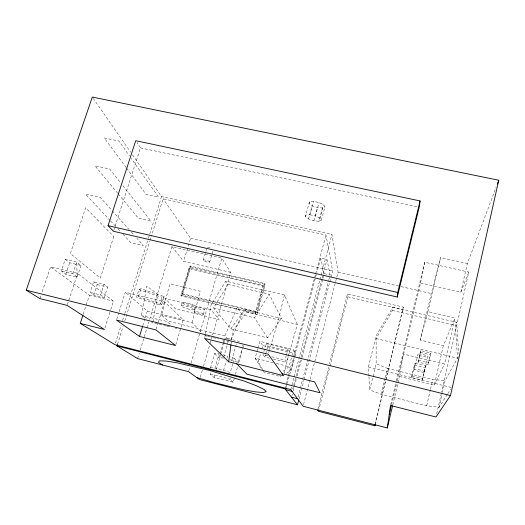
<?xml version="1.0" encoding="UTF-8"?>
<svg xmlns="http://www.w3.org/2000/svg" width="525" height="525" viewBox="0 0 525 525"><rect width="100%" height="100%" fill="white"/><g stroke="black" fill="none" stroke-linecap="round" stroke-linejoin="round"><path stroke-width="0.39" stroke-dasharray="2.62 1.97" d="M234.34 378.361L233.238 382.279L214.095 377.37L210.466 374.509L210.479 372.074M210.505 367.986L214.567 353.45L219.076 353.83L214.994 368.064L210.505 367.572M233.238 382.279L230.022 379.523L230.081 377.495M447.405 394.321L439.064 407.321L426.694 405.74L381.091 394.268L369.731 389.904L376.143 363.746L376.123 338.566L392.431 310.472L392.687 307.381L456.612 322.337L458.699 353.338M231.026 344.046L231.446 340.817M231.551 340.01L232.713 331.131L246.599 312.152L297.301 324.411L288.901 354.237M375.283 424.239L403.318 307.105L347.471 294.072L329.503 363.943M152.9 322.12L157.815 294.289L146.783 286.105L141.455 315.65L146.777 319.069M398.055 382.823L403.613 354.093L444.498 364.009L454.978 317.966L427.914 311.66L420.322 340.115L443.349 345.621L454.978 317.966M204.802 337.627L205.419 334.432M205.57 333.637L211.096 304.913L225.77 281.131L284.458 295.011L297.301 324.411M397.182 381.025L420.591 282.968L424.732 262.224L468.818 272.081L441.571 392.3M436.695 413.818L441.387 393.094M439.064 407.321L442.26 393.225M442.437 392.444L445.095 380.691L458.863 355.786M420.591 282.968L460.852 292.143L467.368 263.504L496.158 187.117M426.694 405.74L430.342 389.858M430.526 389.064L432.712 379.529L445.095 380.691M399.564 376.491L434.319 385.081L443.349 345.621M428.046 364.468L430.913 353.056L420.879 350.634L420.367 352.419L418.11 362.047L428.046 364.468L430.913 353.056M422.087 380.212L425.624 365.886L414.953 363.287L414.481 365.026L411.521 377.606L422.087 380.212L425.624 365.886M424.423 371.969L427.954 356.751A5.132 0.912 13.5 0 0 420.735 354.191A5.132 0.912 13.5 0 0 420.217 355.681A5.132 0.912 13.5 0 0 427.954 356.751M420.322 340.115L431.281 293.541L440.626 257.572L467.368 263.504M411.521 377.606L414.953 363.287M427.914 311.66L440.626 257.572M414.415 369.515L417.979 354.342M418.11 362.047L420.879 350.634M390.692 404.696L396.204 381.609M396.395 380.815L424.732 262.224M391.512 404.795L396.998 381.819M392.766 404.992L397.865 383.617M381.091 394.268L384.891 378.571M385.081 377.79L387.358 368.373L376.143 363.746M374.876 424.751L403.318 307.105M284.458 295.011L278.073 321.123L269.614 349.643M368.944 376.012L368.432 367.027L376.117 335.902L392.687 307.381M284.15 373.282L288.704 355.031M317.861 409.205L328.683 367.119M318.432 411.265L329.792 367.054M329.995 366.266L347.845 296.796L347.471 294.072M192.065 322.665L200.189 291.25L169.805 283.979L161.634 315.171L168.551 321.261L198.043 328.552L192.065 322.665L161.634 315.171M303.516 404.657L309.94 380.067M310.144 379.273L338.12 272.167L331.938 234.426L161.536 196.56L132.536 154.875M297.97 397.156L328.643 280.56M328.853 279.766L330.107 275.008L327.003 259.547L320.729 258.123L316.942 272.304M298.935 399.249L303.929 380.238M304.139 379.444L329.529 282.798M329.739 282.004L330.783 278.047M330.986 277.252L332.653 270.913L325.979 235.049L163.085 198.791L151.312 236.355M290.758 389.55L293.908 377.678M294.118 376.891L319.751 280.33M319.961 279.536L331.938 234.426M292.707 388.973L293.541 385.816M293.751 385.028L301.074 357.407M301.284 356.619L321.779 279.28M321.983 278.486L327.003 259.547M291.933 395.607L292.353 394.026M293.193 390.856L296.336 378.978M297.176 375.808L301.79 358.391M301.993 357.597L324.22 273.656L320.729 258.123M257.86 348.206L259.77 341.309L293.587 349.663L289.039 366.673L282.457 371.844M284.924 388.795L288.1 376.904M288.31 376.117L293.18 357.886M293.39 357.092L315.394 274.673M315.61 273.879L325.979 235.049M286.263 387.332L287.103 384.175M287.313 383.388L316.733 273.092M286.433 373.255L291.355 370.348L294.722 357.715M294.932 356.928L295.772 353.771L293.587 349.663M263.885 351.678L266.142 343.475L288.028 348.882L289.406 351.323L286.427 362.408L284.996 360.137L286.21 355.635M286.414 354.887L288.028 348.882M309.533 201.692L305.373 216.707L308.529 218.951L313.845 220.73L318.892 221.235L322.462 207.998L324.929 206.902L323.623 204.75L319.108 202.532L313.517 201.324L309.533 201.692L309.008 203.451L312.132 205.754L317.422 207.539L322.462 207.998M318.892 221.235L321.339 220.218L320.007 218.137L323.623 204.75M321.339 220.218L324.929 206.902M308.529 218.951L312.132 205.754M305.373 216.707L305.878 215.033L309.862 214.732L313.517 201.324M313.845 220.73L317.422 207.539M320.007 218.137L315.466 215.959L319.108 202.532M269.456 358.168L264.823 357.013L265.473 354.651M265.689 353.863L267.848 345.988L266.142 343.475M262.671 369.633L258.3 362.04L260.577 353.771M261.824 349.263L262.828 345.614L259.77 341.309M257.65 348.974L255.104 358.168L261.568 368.832M255.642 313.937L255.189 313.215L262.999 285.331L189.105 267.927L180.882 295.267L181.611 296.048L255.642 313.937L263.419 286.158L262.999 285.331M257.447 312.454L256.994 311.712L264.863 283.566L190.076 265.985L181.775 293.573L182.503 294.368L257.447 312.454L265.289 284.406L264.863 283.566M230.291 359.796L238.206 362.506L241.868 349.466M242.727 346.395L243.16 344.866M235.436 374.443L237.641 366.601M238.744 362.677L242.484 349.348M242.701 348.561L243.587 345.43M231.801 360.176L236.598 343.219M232.673 363.923L230.226 372.599L223.565 370.25L214.994 368.064M232.897 363.129L234.229 358.398L229.09 356.514M223.709 357.308L228.966 338.848L237.248 340.902L241.474 342.523M223.565 370.25L226.131 361.233M226.984 358.234L227.62 355.976L222.961 354.808M223.486 358.076L219.069 357.676L219.949 354.624M220.165 353.863L223 343.941M223.223 343.179L223.88 340.889M214.095 377.37L215.211 373.465M216.326 369.567L220.566 354.742M220.789 353.968L223.466 344.603M223.689 343.822L224.582 340.705M200.32 377.226L202.584 369.403M203.49 366.273L210.059 343.58M210.289 342.799L211.194 339.668M211.424 338.887L212.33 335.757M212.553 334.976L230.678 272.377L221.793 258.162L171.97 246.606L149.113 321.024M203.3 314.416L204.638 309.855A4.843 0.801 16.2 0 0 198.529 307.191A4.843 0.801 16.2 0 0 197.032 308.188A4.843 0.801 16.2 0 0 204.638 309.855M188.764 370.886L189.906 366.975M191.054 363.064L199.999 332.528M200.228 331.748L221.793 258.162M194.145 309.717L195.097 306.508A6.825 1.135 16.3 0 0 186.395 302.715A6.825 1.135 16.3 0 0 184.419 304.165A6.825 1.135 16.3 0 0 195.097 306.508M194.132 311.548L195.484 306.974M209.632 262.139A3.373 0.742 16.6 0 0 205.393 260.065A3.373 0.742 16.6 0 0 204.317 261.076A3.373 0.742 16.6 0 0 209.632 262.139L212.868 251.193M203.26 260.046L206.522 249.086M268.702 352.728L269.384 350.411M175.796 344.761L183.245 319.804L164.509 301.803L125.278 292.241L118.932 312.336M181.611 296.048L189.801 268.807L189.105 267.927M182.503 294.368L190.765 266.877L190.076 265.985M181.197 305.648L182.162 302.433M230.678 272.377L183.612 261.345L190.588 238.317L163.085 198.791M161.805 304.375L164.181 296.592L140.897 288.684L138.987 289.531L136.559 297.314L159.725 305.077L161.805 304.375L138.449 296.533L136.559 297.314M156.181 329.142L158.084 322.895M158.32 322.114L164.509 301.803M137.576 358.588L139.256 353.108M140.221 349.978L146.711 328.847M146.947 328.066L148.87 321.805M159.725 305.077L162.087 297.36L164.181 296.592L160.499 303.936M142.8 325.625L144.939 318.675M145.182 317.901L147.322 310.951L125.278 292.241M138.449 296.533L140.897 288.684M115.48 343.153L121.118 325.224M122.588 320.545L124.55 314.304M124.793 313.523L148.306 238.665M148.555 237.884L149.533 234.767M149.776 233.986L161.536 196.56M117.449 344.354L123.093 326.353M124.806 320.88L149.835 241.054M150.084 240.266L151.062 237.136M116.74 319.292L118.689 313.11M104.908 327.954L110.513 310.347M110.755 309.586L113.433 301.166L77.674 273.4L50.603 266.851L41.98 292.386M104.219 297.695L107.612 287.116L104.107 284.274L93.621 281.722L90.156 292.399L93.844 295.142L104.219 297.695L100.656 294.978L90.156 292.399M100.656 294.978L104.107 284.274M83.232 314.258L85.956 305.898M86.198 305.137L89.414 295.253L50.603 266.851M113.708 230.501L140.483 147.879L137.038 142.662M93.844 295.142L97.256 284.596L93.621 281.722M67.377 304.612L77.674 273.4M80.975 265.493L77.162 277.056L65.822 274.299L61.359 270.979L65.264 259.298L76.735 262.047L80.975 265.493L69.661 262.776L65.264 259.298M72.85 273.768L76.735 262.047L77.162 277.056L72.85 273.768L61.359 270.979M65.822 274.299L69.661 262.776M39.893 298.581L40.937 295.483M460.852 292.143L468.818 272.081M231.105 339.675L242.018 314.252L237.195 307.394L224.877 335.954L228.047 339.498M376.123 338.566L457.544 358.168L455.346 325.224L456.612 322.337M434.319 385.081L444.498 364.009M228.001 284.458L269.174 294.217L281.472 318.439L267.599 337.87L230.81 328.827L213.544 307.886L228.001 284.458L225.77 281.131M267.599 337.87L254.592 317.842L269.174 294.217M447.845 393.638L450.719 389.156M230.81 328.827L244.899 309.612L281.472 318.439M224.529 338.599L226.748 338.723M227.489 338.769L228.966 338.848M210.466 374.509L220.664 376.274L230.022 379.523M140.483 147.879L417.572 206.935M309.862 214.732L315.466 215.959M141.455 315.65L166.169 321.274L171.452 324.844M190.588 238.317L332.653 270.913M338.12 272.167L400.227 286.414M401.021 286.598L431.281 293.541M166.346 326.032L152.755 322.914L151.43 322.061M167.147 326.215L170.343 326.95M175.14 328.046L176.741 328.414M324.22 273.656L330.107 275.008M347.845 296.796L402.964 309.684M392.431 310.472L455.346 325.224M190.765 266.877L265.289 284.406M189.801 268.807L263.419 286.158M181.775 293.573L256.994 311.712M420.367 352.419L430.283 354.815M180.882 295.267L255.189 313.215M213.544 307.886L254.592 317.842M418.602 360.373L428.649 362.814M97.256 284.596L107.612 287.116M414.481 365.026L425.02 367.598M387.358 368.373L432.712 379.529M89.414 295.253L113.433 301.166M411.961 376.012L422.664 378.65M147.322 310.951L183.245 319.804M368.432 367.027L451.73 387.581M267.848 345.988L289.406 351.323M224.877 335.954L198.502 329.424L201.869 332.752M262.828 345.614L295.772 353.771M204.678 335.527L206.994 336.105M207.769 336.295L212.402 337.45M213.17 337.641L218.577 338.986M222.442 339.944L228.618 341.48M267.763 355.838L263.064 354.664L264.823 357.013M271.681 356.816L284.996 360.137M273.315 359.133L286.427 362.408M273.256 362.716L255.104 358.168L258.3 362.04M276.412 363.503L289.039 366.673L291.355 370.348M138.987 289.531L162.087 297.36M214.567 353.45L219.069 357.676M234.229 358.398L238.206 362.506M110.138 220.5L85.463 194.106L100.282 197.439L111.733 210.21M110.696 221.097L115.703 226.452M117.928 228.834L120.711 231.807M122.935 234.189L130.725 242.524L143.351 245.47L136.808 238.173M112.278 210.814L129.176 229.661M131.355 232.096L134.085 235.134M263.314 371.273L264.259 372.396L280.809 376.583L279.602 374.955M117.712 193.279L94.94 165.802L109.679 169.03L120.763 183.015M118.23 193.909L138.442 218.288L151.01 221.15L121.268 183.652M171.97 246.606L183.612 261.345M126.138 167.462L104.272 137.937L118.926 141.054L129.308 155.741M126.623 168.118L146.062 194.362L158.563 197.144L131.197 158.412M93.24 98.392L130.659 152.184M244.899 309.612L246.599 312.152M368.99 376.832L369.731 389.904M207.467 247.36A3.367 0.794 16.7 0 1 211.956 248.391M113.768 236.532L100.308 278.132L70.376 253.496L85.641 207.743L113.768 236.532M423.931 372.173L422.763 372.159A5.152 0.82 13.7 0 1 415.117 370.151A5.152 0.82 13.7 0 1 417.723 369.541L419.665 369.948A5.152 0.82 13.7 0 1 423.931 372.173M210.814 309.638L164.896 298.482L175.409 308.766L219.115 319.456L210.814 309.638M189.144 309.218L186.605 308.51A6.832 1.109 16.3 0 1 182.109 305.484A6.832 1.109 16.3 0 1 193.029 308.529A6.832 1.109 16.3 0 1 189.144 309.218M203.28 314.101L202.565 313.609A4.843 0.774 16.2 0 0 194.814 311.437A4.843 0.774 16.2 0 0 197.866 313.53A4.843 0.774 16.2 0 0 203.28 314.101"/><path stroke-width="0.79" d="M397.281 297.025L397.74 292.491L420.085 200.944L135.745 140.7L108.052 225.652L113.459 231.282L397.281 297.025L419.173 207.277L420.085 200.944M228.703 361.804L204.652 338.422L268.242 354.27L283.553 375.664L228.703 361.804L230.921 344.853M80.272 323.387L114.995 344.715L290.758 389.55L303.102 406.245L387.292 427.954L390.502 405.49L435.973 417.001L450.483 395.561L498.75 180.239L92.308 97.046L26.25 290.2L39.893 298.581L67.128 305.373L104.422 329.483L80.272 323.387L82.989 315.02M389.242 414.297L391.322 405.582M387.292 427.954L392.582 405.786M317.658 409.999L318.432 411.265L374.896 425.834L375.283 424.239M117.449 344.354L116.957 345.923L137.576 358.588L188.534 371.674L199.638 379.575L297.478 404.795L298.732 400.043M286.053 388.119L285.633 389.694L292.077 391.342M139.46 336.44L116.498 320.066L155.938 329.923L175.567 345.535L139.46 336.44L142.557 326.399M497.313 184.058L498.75 180.239M108.052 225.652L397.74 292.491M26.25 290.2L450.483 395.561M282.155 373.702L314.6 381.892L320.04 392.772L246.921 374.181L236.69 363.818M116.957 345.923L284.924 388.795L297.478 404.795M291.513 397.189L297.55 398.744M196.849 377.587L214.344 382.673L244.073 389.858L255.544 391.886L263.235 392.556L266.241 391.729L263.983 389.399L256.377 385.717L243.954 381.012L210.059 370.598L177.102 362.782L165.743 361.003L159.41 360.885L158.498 362.348L162.54 365M374.876 424.751L374.896 425.834"/></g></svg>
